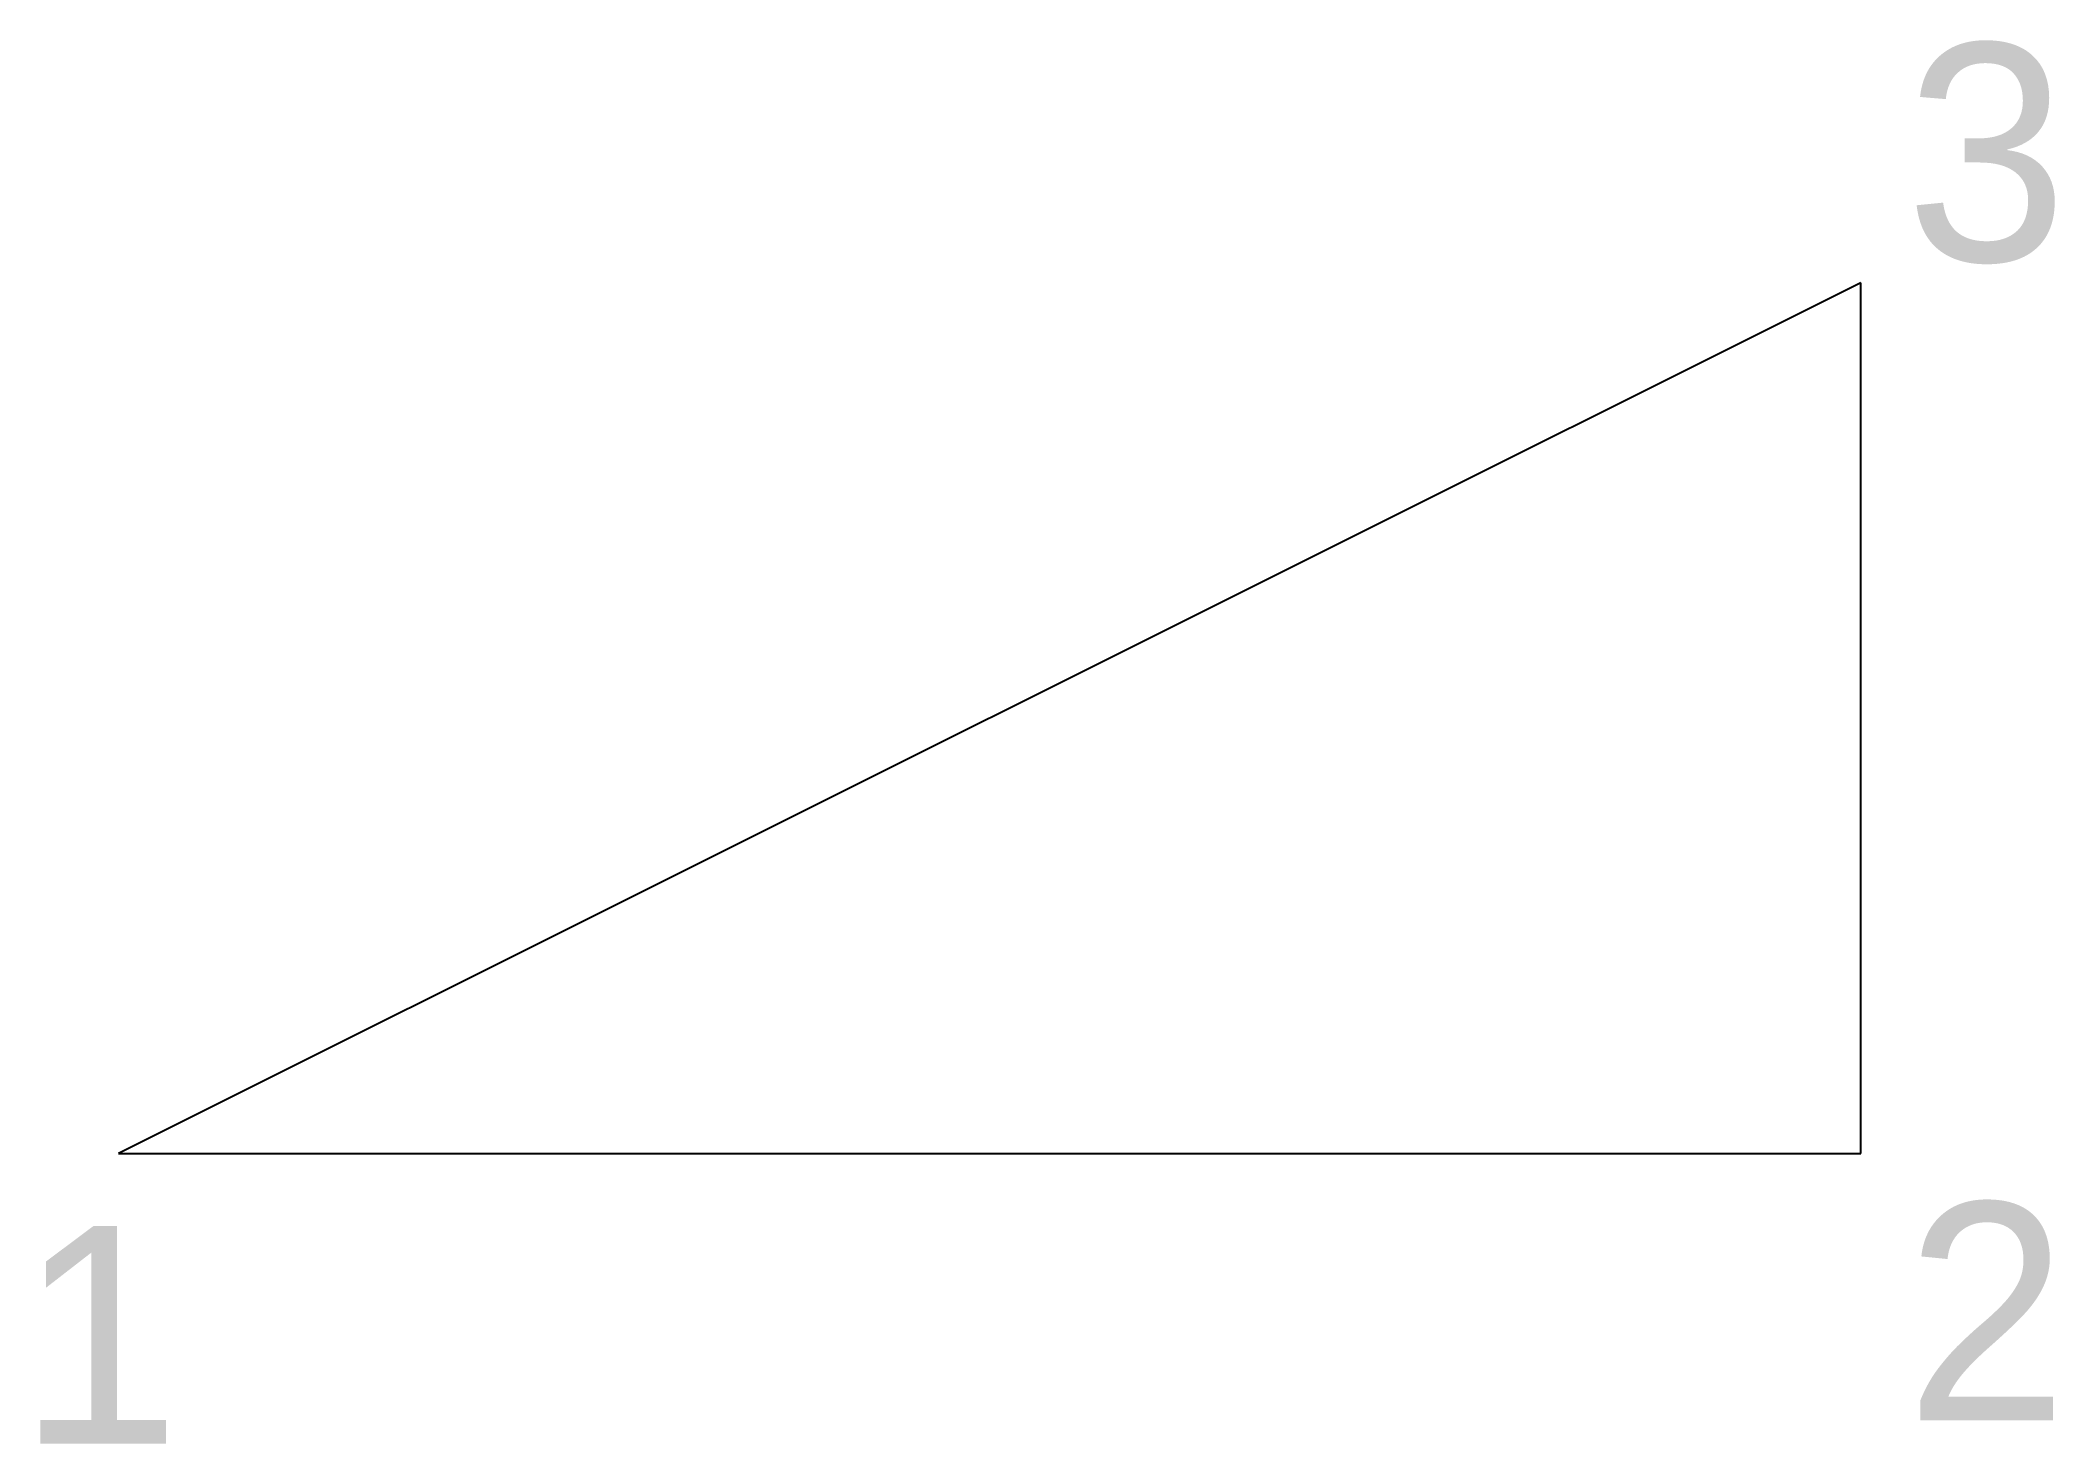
# Model space of a CAD drawing. Extents: x 9.1 to 32.2, y 6.7 to 22.8.
import ezdxf

# ---------------------------------------------------------------- set-up
doc = ezdxf.new("R2010")
doc.units = 0
doc.layers.get('0').update_dxf_attribs({"linetype": 'CONTINUOUS'})

msp = doc.modelspace()

# ---------------------------------------------------------------- linework, layer by layer
for p, q in [((30, 20), (10, 10)), ((30, 10), (30, 20)), ((10, 10), (30, 10))]:
    msp.add_line(p, q)

# ---------------------------------------------------------------- texts
at = {"char_height": 2.5, "attachment_point": 1}
for s, insert, width in [('3', (30.513, 22.747), 6.0558), ('2', (30.513, 9.435), 6.4595), ('1', (8.847, 9.167), 3.768)]:
    msp.add_mtext(s, dxfattribs=dict(at, insert=insert, width=width))

doc.saveas('drawing.dxf')
